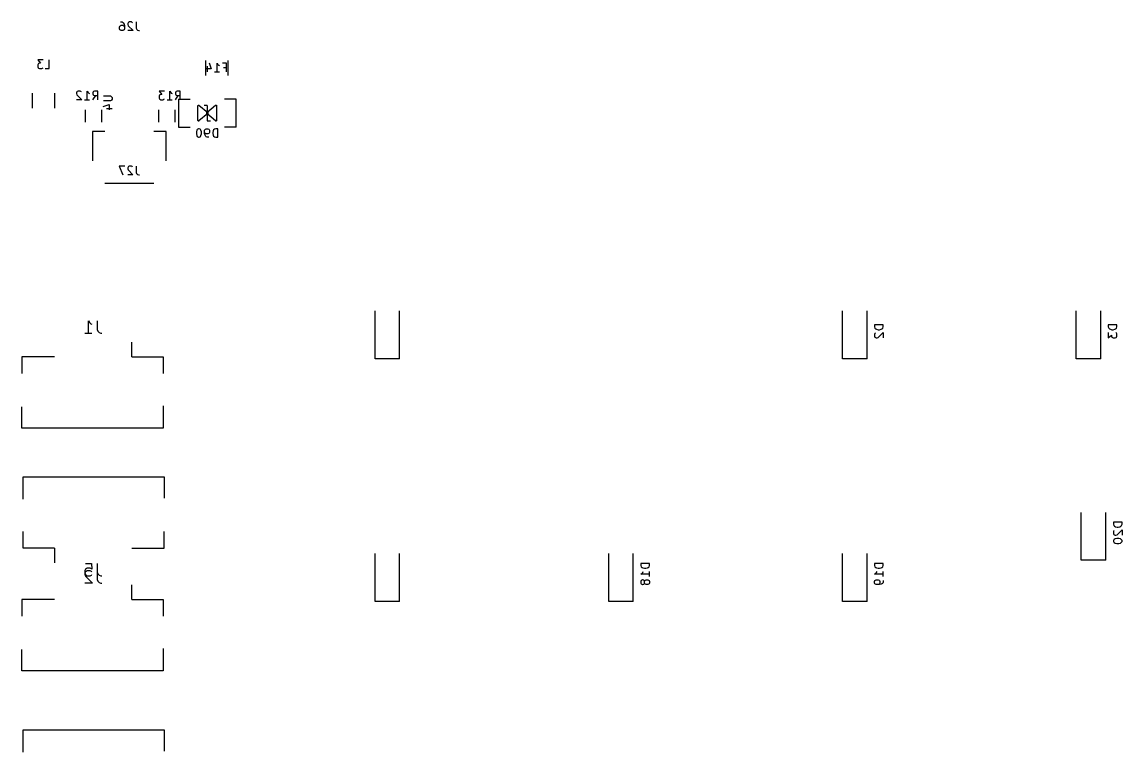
# Model space of a CAD drawing. Extents: x -21 to 350, y -103 to 34.
# Drawn here: x -21.3 to 68.4, y -34.3 to 25.2 of the extents above; entities that cross this region are included whole.
import ezdxf

# ---------------------------------------------------------------- set-up
doc = ezdxf.new("R2010")
doc.units = 0
doc.layers.add('BLACK', color=7, linetype='CONTINUOUS')

msp = doc.modelspace()

# ---------------------------------------------------------------- linework, layer by layer
at = {"layer": 'BLACK', "linetype": 'CONTINUOUS'}
for p, q in [((-13.2563, 25.2083), (-13.123, 25.2083)), ((-13.123, 25.2083), (-13.0563, 25.175)), ((-13.0563, 25.175), (-13.023, 25.1417)), ((-13.023, 25.1417), (-12.9563, 25.0417)), ((-12.623, 25.1417), (-12.6563, 25.075)), ((-12.5897, 25.175), (-12.623, 25.1417)), ((-12.523, 25.2083), (-12.5897, 25.175)), ((-12.3563, 25.2083), (-12.523, 25.2083)), ((-12.2897, 25.175), (-12.3563, 25.2083)), ((-12.2563, 25.1417), (-12.2897, 25.175)), ((-11.9563, 25.2083), (-11.9563, 24.7083)), ((-13.323, 24.8083), (-13.2897, 24.875)), ((-13.323, 24.6417), (-13.323, 24.8083)), ((-13.2897, 24.575), (-13.323, 24.6417)), ((-13.2897, 24.875), (-13.2563, 24.9083)), ((-13.2563, 24.5417), (-13.2897, 24.575)), ((-13.2563, 24.9083), (-13.1897, 24.9417)), ((-13.1897, 24.5083), (-13.2563, 24.5417)), ((-13.1897, 24.9417), (-13.0563, 24.9417)), ((-13.0563, 24.5083), (-13.1897, 24.5083)), ((-13.0563, 24.9417), (-12.9897, 24.9083)), ((-12.9897, 24.5417), (-13.0563, 24.5083)), ((-12.9897, 24.9083), (-12.9563, 24.875)), ((-12.9563, 24.575), (-12.9897, 24.5417)), ((-12.9563, 25.0417), (-12.923, 24.9083)), ((-12.9563, 24.875), (-12.923, 24.8083)), ((-12.923, 24.6417), (-12.9563, 24.575)), ((-12.923, 24.9083), (-12.923, 24.6417)), ((-12.6563, 25.075), (-12.6563, 25.0083)), ((-12.6563, 25.0083), (-12.623, 24.9083)), ((-12.223, 24.5083), (-12.6563, 24.5083)), ((-12.623, 24.9083), (-12.223, 24.5083)), ((-11.9563, 24.7083), (-11.923, 24.6083)), ((-11.923, 24.6083), (-11.8563, 24.5417)), ((-11.8563, 24.5417), (-11.7563, 24.5083)), ((-11.7563, 24.5083), (-11.6897, 24.5083)), ((-19.558, 22.1133), (-19.9913, 22.1133)), ((-19.9913, 22.1133), (-19.758, 21.8467)), ((-19.958, 21.78), (-19.9913, 21.7133)), ((-19.9913, 21.7133), (-19.9913, 21.5467)), ((-19.9913, 21.5467), (-19.958, 21.48)), ((-19.9247, 21.8133), (-19.958, 21.78)), ((-19.858, 21.8467), (-19.9247, 21.8133)), ((-19.758, 21.8467), (-19.858, 21.8467)), ((-19.058, 21.4133), (-19.058, 22.1133)), ((-6.321, 22.0631), (-6.321, 20.8589)), ((-6.17767, 21.611), (-6.17767, 21.1443)), ((-6.011, 21.8777), (-5.84433, 21.3777)), ((-5.37767, 21.1443), (-5.37767, 21.8443)), ((-5.37767, 21.8443), (-5.311, 21.7443)), ((-5.311, 21.7443), (-5.24433, 21.6777)), ((-5.24433, 21.6777), (-5.17767, 21.6443)), ((-4.611, 21.8443), (-4.94433, 21.8443)), ((-4.611, 21.1443), (-4.611, 21.8443)), ((-4.501, 22.0631), (-4.501, 20.8589)), ((-19.958, 21.48), (-19.9247, 21.4467)), ((-19.9247, 21.4467), (-19.858, 21.4133)), ((-19.858, 21.4133), (-19.658, 21.4133)), ((-19.658, 21.4133), (-19.5913, 21.4467)), ((-19.5913, 21.4467), (-19.558, 21.48)), ((-19.3913, 21.4133), (-19.058, 21.4133)), ((-5.84433, 21.3777), (-6.27767, 21.3777)), ((-5.57767, 21.1443), (-5.17767, 21.1443)), ((-4.84433, 21.511), (-4.611, 21.511)), ((-20.418, 18.1919), (-20.418, 19.3961)), ((-18.598, 18.1919), (-18.598, 19.3961)), ((-16.802, 19.5067), (-16.8353, 19.44)), ((-16.8353, 19.44), (-16.8353, 19.3733)), ((-16.8353, 19.3733), (-16.802, 19.2733)), ((-16.402, 18.8733), (-16.8353, 18.8733)), ((-16.7687, 19.54), (-16.802, 19.5067)), ((-16.802, 19.2733), (-16.402, 18.8733)), ((-16.702, 19.5733), (-16.7687, 19.54)), ((-16.5353, 19.5733), (-16.702, 19.5733)), ((-16.4687, 19.54), (-16.5353, 19.5733)), ((-16.4353, 19.5067), (-16.4687, 19.54)), ((-16.1687, 18.8733), (-15.7687, 18.8733)), ((-15.9687, 18.8733), (-15.9687, 19.5733)), ((-15.9687, 19.5733), (-15.902, 19.4733)), ((-15.902, 19.4733), (-15.8353, 19.4067)), ((-15.8353, 19.4067), (-15.7687, 19.3733)), ((-15.4687, 19.5067), (-15.502, 19.44)), ((-15.502, 19.44), (-15.502, 19.34)), ((-15.502, 19.34), (-15.4687, 19.2733)), ((-15.502, 18.8733), (-15.2687, 19.2067)), ((-15.4353, 19.54), (-15.4687, 19.5067)), ((-15.4687, 19.2733), (-15.4353, 19.24)), ((-15.3687, 19.5733), (-15.4353, 19.54)), ((-15.4353, 19.24), (-15.3687, 19.2067)), ((-15.102, 19.5733), (-15.3687, 19.5733)), ((-15.3687, 19.2067), (-15.102, 19.2067)), ((-15.102, 18.8733), (-15.102, 19.5733)), ((-14.6335, 19.1749), (-14.0669, 19.1749)), ((-14.0669, 19.1749), (-14.0002, 19.1416)), ((-14.0002, 19.1416), (-13.9669, 19.1083)), ((-13.9669, 18.8416), (-14.0002, 18.8083)), ((-13.9669, 19.1083), (-13.9335, 19.0416)), ((-13.9335, 18.9083), (-13.9669, 18.8416)), ((-13.9335, 19.0416), (-13.9335, 18.9083)), ((-9.671, 19.5733), (-10.1043, 19.5733)), ((-10.1043, 19.5733), (-9.871, 19.3067)), ((-10.071, 19.24), (-10.1043, 19.1733)), ((-10.1043, 19.1733), (-10.1043, 19.0067)), ((-10.1043, 19.0067), (-10.071, 18.94)), ((-10.0377, 19.2733), (-10.071, 19.24)), ((-10.071, 18.94), (-10.0377, 18.9067)), ((-9.971, 19.3067), (-10.0377, 19.2733)), ((-10.0377, 18.9067), (-9.971, 18.8733)), ((-9.871, 19.3067), (-9.971, 19.3067)), ((-9.971, 18.8733), (-9.771, 18.8733)), ((-9.771, 18.8733), (-9.70433, 18.9067)), ((-9.70433, 18.9067), (-9.671, 18.94)), ((-9.43767, 18.8733), (-9.03767, 18.8733)), ((-9.23767, 18.8733), (-9.23767, 19.5733)), ((-9.23767, 19.5733), (-9.171, 19.4733)), ((-9.171, 19.4733), (-9.10433, 19.4067)), ((-9.10433, 19.4067), (-9.03767, 19.3733)), ((-8.73767, 19.5067), (-8.771, 19.44)), ((-8.771, 19.44), (-8.771, 19.34)), ((-8.771, 19.34), (-8.73767, 19.2733)), ((-8.771, 18.8733), (-8.53767, 19.2067)), ((-8.70433, 19.54), (-8.73767, 19.5067)), ((-8.73767, 19.2733), (-8.70433, 19.24)), ((-8.63767, 19.5733), (-8.70433, 19.54)), ((-8.70433, 19.24), (-8.63767, 19.2067)), ((-8.371, 19.5733), (-8.63767, 19.5733)), ((-8.63767, 19.2067), (-8.371, 19.2067)), ((-8.523, 18.928), (-7.573, 18.928)), ((-8.523, 18.928), (-8.523, 16.628)), ((-8.371, 18.8733), (-8.371, 19.5733)), ((-3.823, 18.928), (-4.773, 18.928)), ((-3.823, 16.628), (-3.823, 18.928)), ((-16.124, 18.039), (-16.124, 17.039)), ((-14.764, 17.039), (-14.764, 18.039)), ((-14.6669, 18.3083), (-14.1669, 18.4749)), ((-14.0669, 18.7749), (-14.6335, 18.7749)), ((-14.4002, 18.1416), (-13.9335, 18.1416)), ((-14.1669, 18.4749), (-14.1669, 18.0416)), ((-14.0002, 18.8083), (-14.0669, 18.7749)), ((-10.155, 18.039), (-10.155, 17.039)), ((-8.795, 17.039), (-8.795, 18.039)), ((-6.934, 18.378), (-6.92742, 18.3939)), ((-6.934, 17.178), (-6.934, 18.378)), ((-6.92742, 18.3939), (-6.92221, 18.4102)), ((-6.92221, 18.4102), (-6.92021, 18.4113)), ((-6.92021, 18.4113), (-6.91935, 18.4134)), ((-6.91935, 18.4134), (-6.90348, 18.4199)), ((-6.90348, 18.4199), (-6.88822, 18.4278)), ((-6.88822, 18.4278), (-6.88608, 18.4271)), ((-6.88608, 18.4271), (-6.884, 18.428)), ((-6.884, 18.428), (-6.86812, 18.4214)), ((-6.86812, 18.4214), (-6.85175, 18.4162)), ((-6.85175, 18.4162), (-6.14075, 17.8162)), ((-6.173, 18.413), (-6.427, 18.413)), ((-6.20525, 17.8162), (-5.49425, 18.4162)), ((-6.173, 18.413), (-6.173, 17.143)), ((-5.49425, 18.4162), (-5.47788, 18.4214)), ((-5.47788, 18.4214), (-5.462, 18.428)), ((-5.462, 18.428), (-5.45992, 18.4271)), ((-5.45992, 18.4271), (-5.45778, 18.4278)), ((-5.45778, 18.4278), (-5.44252, 18.4199)), ((-5.44252, 18.4199), (-5.42664, 18.4134)), ((-5.42664, 18.4134), (-5.42578, 18.4113)), ((-5.42578, 18.4113), (-5.42379, 18.4102)), ((-5.42379, 18.4102), (-5.41858, 18.3939)), ((-5.41858, 18.3939), (-5.412, 18.378)), ((-5.412, 18.378), (-5.412, 17.178)), ((-6.92742, 17.1621), (-6.934, 17.178)), ((-6.92221, 17.1458), (-6.92742, 17.1621)), ((-6.92021, 17.1447), (-6.92221, 17.1458)), ((-6.91935, 17.1426), (-6.92021, 17.1447)), ((-6.90348, 17.1361), (-6.91935, 17.1426)), ((-6.88822, 17.1282), (-6.90348, 17.1361)), ((-6.88608, 17.1289), (-6.88822, 17.1282)), ((-6.884, 17.128), (-6.88608, 17.1289)), ((-6.86812, 17.1346), (-6.884, 17.128)), ((-6.85175, 17.1398), (-6.86812, 17.1346)), ((-6.14075, 17.7398), (-6.85175, 17.1398)), ((-6.22282, 17.7822), (-6.21583, 17.7957)), ((-6.22148, 17.778), (-6.22282, 17.7822)), ((-6.22282, 17.7738), (-6.22148, 17.778)), ((-6.21583, 17.7603), (-6.22282, 17.7738)), ((-6.21583, 17.7957), (-6.21121, 17.8102)), ((-6.21121, 17.7458), (-6.21583, 17.7603)), ((-6.21121, 17.8102), (-6.20728, 17.8123)), ((-6.20728, 17.7437), (-6.21121, 17.7458)), ((-6.20728, 17.8123), (-6.20525, 17.8162)), ((-6.20525, 17.7398), (-6.20728, 17.7437)), ((-5.49425, 17.1398), (-6.20525, 17.7398)), ((-6.173, 17.143), (-5.919, 17.143)), ((-6.14075, 17.8162), (-6.13872, 17.8123)), ((-6.13872, 17.7437), (-6.14075, 17.7398)), ((-6.13872, 17.8123), (-6.13479, 17.8102)), ((-6.13479, 17.7458), (-6.13872, 17.7437)), ((-6.13479, 17.8102), (-6.13017, 17.7957)), ((-6.13017, 17.7603), (-6.13479, 17.7458)), ((-6.13017, 17.7957), (-6.12318, 17.7822)), ((-6.12318, 17.7738), (-6.13017, 17.7603)), ((-6.12318, 17.7822), (-6.12452, 17.778)), ((-6.12452, 17.778), (-6.12318, 17.7738)), ((-5.47788, 17.1346), (-5.49425, 17.1398)), ((-5.462, 17.128), (-5.47788, 17.1346)), ((-5.45992, 17.1289), (-5.462, 17.128)), ((-5.45778, 17.1282), (-5.45992, 17.1289)), ((-5.44252, 17.1361), (-5.45778, 17.1282)), ((-5.42664, 17.1426), (-5.44252, 17.1361)), ((-5.42578, 17.1447), (-5.42664, 17.1426)), ((-5.42379, 17.1458), (-5.42578, 17.1447)), ((-5.41858, 17.1621), (-5.42379, 17.1458)), ((-5.412, 17.178), (-5.41858, 17.1621)), ((-14.525, 16.275), (-15.525, 16.275)), ((-15.525, 16.275), (-15.525, 13.875)), ((-9.525, 16.275), (-10.525, 16.275)), ((-9.525, 13.875), (-9.525, 16.275)), ((-8.523, 16.628), (-7.573, 16.628)), ((-7.023, 16.377), (-7.05633, 16.2437)), ((-7.05633, 16.2437), (-7.05633, 16.077)), ((-6.98967, 16.4437), (-7.023, 16.377)), ((-6.95633, 16.477), (-6.98967, 16.4437)), ((-6.88967, 16.5103), (-6.95633, 16.477)), ((-6.823, 16.5103), (-6.88967, 16.5103)), ((-6.75633, 16.477), (-6.823, 16.5103)), ((-6.723, 16.4437), (-6.75633, 16.477)), ((-6.68967, 16.377), (-6.723, 16.4437)), ((-6.65633, 16.2437), (-6.68967, 16.377)), ((-6.65633, 16.077), (-6.65633, 16.2437)), ((-6.38967, 16.377), (-6.35633, 16.4437)), ((-6.38967, 16.1103), (-6.38967, 16.377)), ((-6.35633, 16.1437), (-6.38967, 16.2103)), ((-6.35633, 16.4437), (-6.323, 16.477)), ((-6.323, 16.1103), (-6.35633, 16.1437)), ((-6.323, 16.477), (-6.25633, 16.5103)), ((-6.25633, 16.5103), (-6.123, 16.5103)), ((-6.123, 16.5103), (-6.05633, 16.477)), ((-6.05633, 16.477), (-6.023, 16.4437)), ((-6.023, 16.1437), (-6.05633, 16.1103)), ((-6.023, 16.4437), (-5.98967, 16.377)), ((-5.98967, 16.2103), (-6.023, 16.1437)), ((-5.98967, 16.377), (-5.98967, 16.2103)), ((-5.68967, 16.3437), (-5.723, 16.2103)), ((-5.723, 16.2103), (-5.723, 16.1103)), ((-5.65633, 16.4103), (-5.68967, 16.3437)), ((-5.58967, 16.477), (-5.65633, 16.4103)), ((-5.48967, 16.5103), (-5.58967, 16.477)), ((-5.323, 16.5103), (-5.48967, 16.5103)), ((-5.323, 15.8103), (-5.323, 16.5103)), ((-3.823, 16.628), (-4.773, 16.628)), ((-7.05633, 16.077), (-7.023, 15.9437)), ((-7.023, 15.9437), (-6.98967, 15.877)), ((-6.98967, 15.877), (-6.95633, 15.8437)), ((-6.95633, 15.8437), (-6.88967, 15.8103)), ((-6.88967, 15.8103), (-6.823, 15.8103)), ((-6.823, 15.8103), (-6.75633, 15.8437)), ((-6.75633, 15.8437), (-6.723, 15.877)), ((-6.723, 15.877), (-6.68967, 15.9437)), ((-6.68967, 15.9437), (-6.65633, 16.077)), ((-6.35633, 15.977), (-6.38967, 16.1103)), ((-6.28967, 15.877), (-6.35633, 15.977)), ((-6.25633, 16.077), (-6.323, 16.1103)), ((-6.25633, 15.8437), (-6.28967, 15.877)), ((-6.123, 16.077), (-6.25633, 16.077)), ((-6.18967, 15.8103), (-6.25633, 15.8437)), ((-6.05633, 15.8103), (-6.18967, 15.8103)), ((-6.05633, 16.1103), (-6.123, 16.077)), ((-5.723, 16.1103), (-5.68967, 15.977)), ((-5.68967, 15.977), (-5.65633, 15.9103)), ((-5.65633, 15.9103), (-5.58967, 15.8437)), ((-5.58967, 15.8437), (-5.48967, 15.8103)), ((-5.48967, 15.8103), (-5.323, 15.8103)), ((-12.8957, 13.4473), (-13.3623, 13.4473)), ((-13.3623, 13.4473), (-13.0623, 12.7473)), ((-12.629, 13.3807), (-12.6623, 13.314)), ((-12.6623, 13.314), (-12.6623, 13.2473)), ((-12.6623, 13.2473), (-12.629, 13.1473)), ((-12.229, 12.7473), (-12.6623, 12.7473)), ((-12.5957, 13.414), (-12.629, 13.3807)), ((-12.629, 13.1473), (-12.229, 12.7473)), ((-12.529, 13.4473), (-12.5957, 13.414)), ((-12.3623, 13.4473), (-12.529, 13.4473)), ((-12.2957, 13.414), (-12.3623, 13.4473)), ((-12.2623, 13.3807), (-12.2957, 13.414)), ((-11.9623, 13.4473), (-11.9623, 12.9473)), ((-11.9623, 12.9473), (-11.929, 12.8473)), ((-11.929, 12.8473), (-11.8623, 12.7807)), ((-11.8623, 12.7807), (-11.7623, 12.7473)), ((-11.7623, 12.7473), (-11.6957, 12.7473)), ((-14.525, 12.075), (-10.525, 12.075)), ((7.5, -2.25), (7.5, 1.65)), ((9.5, -2.25), (9.5, 1.65)), ((45.6, -2.25), (45.6, 1.65)), ((47.6, -2.25), (47.6, 1.65)), ((64.65, -2.25), (64.65, 1.65)), ((66.65, -2.25), (66.65, 1.65)), ((-15.856, -0.15238), (-15.856, 0.847619)), ((-15.856, 0.847619), (-15.7607, 0.704761)), ((-15.7607, 0.704761), (-15.6655, 0.609523)), ((-15.6655, 0.609523), (-15.5702, 0.561904)), ((-15.1417, 0.847619), (-15.1417, 0.133333)), ((-15.1417, 0.133333), (-15.094, -0.009523)), ((48.9167, 0.516666), (48.2167, 0.516666)), ((48.2167, 0.516666), (48.2167, 0.35)), ((48.2167, 0.35), (48.25, 0.25)), ((48.25, 0.25), (48.3167, 0.183333)), ((48.3167, 0.183333), (48.3833, 0.15)), ((48.3833, 0.15), (48.5167, 0.116666)), ((48.5167, 0.116666), (48.6167, 0.116666)), ((48.6167, 0.116666), (48.75, 0.15)), ((48.75, 0.15), (48.8167, 0.183333)), ((48.8167, 0.183333), (48.8833, 0.249999)), ((48.8833, 0.249999), (48.9167, 0.35)), ((48.9167, 0.35), (48.9167, 0.516666)), ((67.9667, 0.516666), (67.2667, 0.516666)), ((67.2667, 0.516666), (67.2667, 0.35)), ((67.2667, 0.35), (67.3, 0.25)), ((67.3, 0.25), (67.3667, 0.183333)), ((67.3667, 0.183333), (67.4333, 0.15)), ((67.4333, 0.15), (67.5667, 0.116666)), ((67.5667, 0.116666), (67.6667, 0.116666)), ((67.6667, 0.116666), (67.8, 0.15)), ((67.8, 0.15), (67.8667, 0.183333)), ((67.8667, 0.183333), (67.9333, 0.249999)), ((67.9333, 0.249999), (67.9667, 0.35)), ((67.9667, 0.35), (67.9667, 0.516666)), ((-16.1417, -0.15238), (-15.5702, -0.15238)), ((-15.094, -0.009523), (-14.9988, -0.104761)), ((-14.9988, -0.104761), (-14.856, -0.15238)), ((-14.856, -0.15238), (-14.7607, -0.15238)), ((48.25, -0.183333), (48.2167, -0.249999)), ((48.2167, -0.249999), (48.2167, -0.416666)), ((48.2167, -0.416666), (48.25, -0.483333)), ((48.2833, -0.149999), (48.25, -0.183333)), ((48.25, -0.483333), (48.2833, -0.516666)), ((48.2833, -0.516666), (48.35, -0.55)), ((48.35, -0.55), (48.4167, -0.55)), ((48.4167, -0.55), (48.5167, -0.516666)), ((48.5167, -0.516666), (48.9167, -0.116666)), ((48.9167, -0.116666), (48.9167, -0.55)), ((67.2667, -0.116666), (67.2667, -0.55)), ((67.2667, -0.55), (67.5333, -0.316666)), ((67.5333, -0.316666), (67.5333, -0.416666)), ((67.5333, -0.416666), (67.5667, -0.483333)), ((67.5667, -0.483333), (67.6, -0.516666)), ((67.6, -0.516666), (67.6667, -0.55)), ((67.6667, -0.55), (67.8333, -0.55)), ((67.8333, -0.55), (67.9, -0.516666)), ((67.9333, -0.15), (67.9, -0.116666)), ((67.9, -0.516666), (67.9333, -0.483333)), ((67.9667, -0.216666), (67.9333, -0.15)), ((67.9333, -0.483333), (67.9667, -0.416666)), ((67.9667, -0.416666), (67.9667, -0.216666)), ((-12.315, -2.1), (-12.315, -0.9)), ((-18.635, -2.1), (-21.275, -2.1)), ((-21.275, -2.1), (-21.275, -3.44)), ((-12.315, -2.1), (-9.775, -2.1)), ((-9.775, -2.1), (-9.775, -3.44)), ((9.5, -2.25), (7.5, -2.25)), ((47.6, -2.25), (45.6, -2.25)), ((66.65, -2.25), (64.65, -2.25)), ((-21.275, -7.9), (-21.275, -6.16)), ((-9.775, -6.1), (-9.775, -7.9)), ((-9.775, -7.9), (-21.275, -7.9)), ((-21.175, -13.685), (-21.175, -11.885)), ((-21.175, -11.885), (-9.675, -11.885)), ((-9.675, -11.885), (-9.675, -13.625)), ((65.0665, -18.676), (65.0665, -14.776)), ((67.0665, -18.676), (67.0665, -14.776)), ((68.3832, -15.576), (67.6832, -15.576)), ((67.6832, -15.576), (67.6832, -15.7426)), ((67.6832, -15.7426), (67.7165, -15.8426)), ((67.7165, -15.8426), (67.7832, -15.9093)), ((67.7832, -15.9093), (67.8499, -15.9426)), ((67.8499, -15.9426), (67.9832, -15.976)), ((67.9832, -15.976), (68.0832, -15.976)), ((68.0832, -15.976), (68.2165, -15.9426)), ((68.2165, -15.9426), (68.2832, -15.9093)), ((68.2832, -15.9093), (68.3499, -15.8426)), ((68.3499, -15.8426), (68.3832, -15.7426)), ((68.3832, -15.7426), (68.3832, -15.576)), ((-21.175, -17.685), (-21.175, -16.345)), ((-9.675, -17.685), (-9.675, -16.345)), ((67.7165, -16.276), (67.6832, -16.3426)), ((67.6832, -16.3426), (67.6832, -16.5093)), ((67.6832, -16.5093), (67.7165, -16.576)), ((67.7165, -17.0093), (67.6832, -17.076)), ((67.7499, -16.2426), (67.7165, -16.276)), ((67.7165, -16.576), (67.7499, -16.6093)), ((67.7499, -16.976), (67.7165, -17.0093)), ((67.7499, -16.6093), (67.8165, -16.6426)), ((67.8165, -16.9426), (67.7499, -16.976)), ((67.8165, -16.6426), (67.8832, -16.6426)), ((67.9499, -16.9093), (67.8165, -16.9426)), ((67.8832, -16.6426), (67.9832, -16.6093)), ((68.1165, -16.9093), (67.9499, -16.9093)), ((67.9832, -16.6093), (68.3832, -16.2093)), ((68.2499, -16.9426), (68.1165, -16.9093)), ((68.3165, -16.976), (68.2499, -16.9426)), ((68.3499, -17.0093), (68.3165, -16.976)), ((68.3832, -17.076), (68.3499, -17.0093)), ((68.3832, -16.2093), (68.3832, -16.6426)), ((-18.635, -17.685), (-21.175, -17.685)), ((-18.635, -17.685), (-18.635, -18.885)), ((-12.315, -17.685), (-9.675, -17.685)), ((67.6832, -17.076), (67.6832, -17.1426)), ((67.6832, -17.1426), (67.7165, -17.2093)), ((67.7165, -17.2093), (67.7499, -17.2426)), ((67.7499, -17.2426), (67.8165, -17.276)), ((67.8165, -17.276), (67.9499, -17.3093)), ((67.9499, -17.3093), (68.1165, -17.3093)), ((68.1165, -17.3093), (68.2499, -17.276)), ((68.2499, -17.276), (68.3165, -17.2426)), ((68.3165, -17.2426), (68.3499, -17.2093)), ((68.3499, -17.2093), (68.3832, -17.1426)), ((68.3832, -17.1426), (68.3832, -17.076)), ((7.5, -22.035), (7.5, -18.135)), ((9.5, -22.035), (9.5, -18.135)), ((26.55, -22.035), (26.55, -18.135)), ((28.55, -22.035), (28.55, -18.135)), ((45.6, -22.035), (45.6, -18.135)), ((47.6, -22.035), (47.6, -18.135)), ((67.0665, -18.676), (65.0665, -18.676)), ((-16.094, -19.4136), (-16.1417, -19.5088)), ((-16.1417, -19.5088), (-16.1417, -19.7469)), ((-16.094, -19.6326), (-16.1417, -19.7279)), ((-16.094, -18.9374), (-15.6179, -18.9374)), ((-16.0464, -19.366), (-16.094, -19.4136)), ((-16.0464, -19.585), (-16.094, -19.6326)), ((-15.9512, -19.3183), (-16.0464, -19.366)), ((-15.9512, -19.5374), (-16.0464, -19.585)), ((-15.7131, -19.3183), (-15.9512, -19.3183)), ((-15.7131, -19.5374), (-15.9512, -19.5374)), ((-15.6179, -19.366), (-15.7131, -19.3183)), ((-15.6179, -19.585), (-15.7131, -19.5374)), ((-15.6179, -18.9374), (-15.5702, -19.4136)), ((-15.5702, -19.4136), (-15.6179, -19.366)), ((-15.5702, -19.6326), (-15.6179, -19.585)), ((-15.1417, -18.9374), (-15.1417, -19.6517)), ((-15.1417, -19.5374), (-15.1417, -20.2517)), ((-15.1417, -19.6517), (-15.094, -19.7945)), ((29.8667, -18.935), (29.1667, -18.935)), ((29.1667, -18.935), (29.1667, -19.1017)), ((29.1667, -19.1017), (29.2, -19.2017)), ((29.2, -19.2017), (29.2667, -19.2683)), ((29.2667, -19.2683), (29.3333, -19.3017)), ((29.2667, -19.735), (29.3333, -19.6683)), ((29.3333, -19.3017), (29.4667, -19.335)), ((29.3333, -19.6683), (29.3667, -19.6017)), ((29.4667, -19.335), (29.5667, -19.335)), ((29.5667, -19.335), (29.7, -19.3017)), ((29.7, -19.3017), (29.7667, -19.2683)), ((29.7667, -19.2683), (29.8333, -19.2017)), ((29.8333, -19.2017), (29.8667, -19.1017)), ((29.8667, -19.1017), (29.8667, -18.935)), ((29.8667, -20.0017), (29.8667, -19.6017)), ((48.9167, -18.935), (48.2167, -18.935)), ((48.2167, -18.935), (48.2167, -19.1017)), ((48.2167, -19.1017), (48.25, -19.2017)), ((48.25, -19.2017), (48.3167, -19.2683)), ((48.3167, -19.2683), (48.3833, -19.3017)), ((48.3167, -19.735), (48.3833, -19.6683)), ((48.3833, -19.3017), (48.5167, -19.335)), ((48.3833, -19.6683), (48.4167, -19.6017)), ((48.5167, -19.335), (48.6167, -19.335)), ((48.6167, -19.335), (48.75, -19.3017)), ((48.75, -19.3017), (48.8167, -19.2683)), ((48.8167, -19.2683), (48.8833, -19.2017)), ((48.8833, -19.2017), (48.9167, -19.1017)), ((48.9167, -19.1017), (48.9167, -18.935)), ((48.9167, -20.0017), (48.9167, -19.6017)), ((-16.1417, -19.7279), (-16.1417, -19.8231)), ((-16.1417, -19.7469), (-16.094, -19.8421)), ((-16.1417, -19.8231), (-16.094, -19.966)), ((-15.5226, -20.5374), (-16.1417, -20.5374)), ((-16.094, -19.8421), (-16.0464, -19.8898)), ((-16.094, -19.966), (-15.5226, -20.5374)), ((-16.0464, -19.8898), (-15.9512, -19.9374)), ((-15.9512, -19.9374), (-15.7131, -19.9374)), ((-15.7131, -19.9374), (-15.6179, -19.8898)), ((-15.6179, -19.8898), (-15.5702, -19.8421)), ((-15.1417, -20.2517), (-15.094, -20.3945)), ((-15.094, -19.7945), (-14.9988, -19.8898)), ((-15.094, -20.3945), (-14.9988, -20.4898)), ((-14.9988, -19.8898), (-14.856, -19.9374)), ((-14.9988, -20.4898), (-14.856, -20.5374)), ((-14.856, -19.9374), (-14.7607, -19.9374)), ((-14.856, -20.5374), (-14.7607, -20.5374)), ((29.1667, -19.8017), (29.2667, -19.735)), ((29.8667, -19.8017), (29.1667, -19.8017)), ((29.2, -20.335), (29.1667, -20.4017)), ((29.1667, -20.4017), (29.1667, -20.535)), ((29.1667, -20.535), (29.2, -20.6017)), ((29.2333, -20.3017), (29.2, -20.335)), ((29.2, -20.6017), (29.2333, -20.635)), ((29.3, -20.2683), (29.2333, -20.3017)), ((29.3333, -20.2683), (29.3, -20.2683)), ((29.4, -20.3017), (29.3333, -20.2683)), ((29.4333, -20.335), (29.4, -20.3017)), ((29.4, -20.635), (29.4333, -20.6017)), ((29.4667, -20.4017), (29.4333, -20.335)), ((29.4333, -20.6017), (29.4667, -20.535)), ((29.4667, -20.4017), (29.5, -20.335)), ((29.4667, -20.535), (29.4667, -20.4017)), ((29.5, -20.6017), (29.4667, -20.535)), ((29.5, -20.335), (29.5333, -20.3017)), ((29.5333, -20.635), (29.5, -20.6017)), ((29.5333, -20.3017), (29.6, -20.2683)), ((29.6, -20.2683), (29.7333, -20.2683)), ((29.7333, -20.2683), (29.8, -20.3017)), ((29.8, -20.3017), (29.8333, -20.335)), ((29.8333, -20.6017), (29.8, -20.635)), ((29.8333, -20.335), (29.8667, -20.4017)), ((29.8667, -20.535), (29.8333, -20.6017)), ((29.8667, -20.4017), (29.8667, -20.535)), ((48.2167, -19.8017), (48.3167, -19.735)), ((48.9167, -19.8017), (48.2167, -19.8017)), ((48.2167, -20.4017), (48.25, -20.335)), ((48.2167, -20.535), (48.2167, -20.4017)), ((48.25, -20.6017), (48.2167, -20.535)), ((48.25, -20.335), (48.2833, -20.3017)), ((48.2833, -20.635), (48.25, -20.6017)), ((48.2833, -20.3017), (48.35, -20.2683)), ((48.35, -20.2683), (48.5167, -20.2683)), ((48.5167, -20.2683), (48.5833, -20.3017)), ((48.5833, -20.3017), (48.6167, -20.335)), ((48.6167, -20.6017), (48.5833, -20.635)), ((48.6167, -20.335), (48.65, -20.4017)), ((48.65, -20.535), (48.6167, -20.6017)), ((48.65, -20.4017), (48.65, -20.535)), ((48.85, -20.5683), (48.75, -20.635)), ((48.8833, -20.535), (48.85, -20.5683)), ((48.9167, -20.4683), (48.8833, -20.535)), ((48.9167, -20.335), (48.9167, -20.4683)), ((-12.315, -21.885), (-12.315, -20.685)), ((29.2333, -20.635), (29.3, -20.6683)), ((29.3, -20.6683), (29.3333, -20.6683)), ((29.3333, -20.6683), (29.4, -20.635)), ((29.6, -20.6683), (29.5333, -20.635)), ((29.7333, -20.6683), (29.6, -20.6683)), ((29.8, -20.635), (29.7333, -20.6683)), ((48.35, -20.6683), (48.2833, -20.635)), ((48.6167, -20.6683), (48.35, -20.6683)), ((48.5833, -20.635), (48.5167, -20.6683)), ((48.75, -20.635), (48.6167, -20.6683)), ((-21.275, -21.885), (-21.275, -23.225)), ((-18.635, -21.885), (-21.275, -21.885)), ((-12.315, -21.885), (-9.775, -21.885)), ((-9.775, -21.885), (-9.775, -23.225)), ((9.5, -22.035), (7.5, -22.035)), ((28.55, -22.035), (26.55, -22.035)), ((47.6, -22.035), (45.6, -22.035)), ((-21.275, -27.685), (-21.275, -25.945)), ((-9.775, -25.885), (-9.775, -27.685)), ((-9.775, -27.685), (-21.275, -27.685)), ((-21.175, -32.5133), (-9.675, -32.5133)), ((-21.175, -34.3133), (-21.175, -32.5133)), ((-9.675, -32.5133), (-9.675, -34.2533))]:
    msp.add_line(p, q, dxfattribs=at)

doc.saveas('drawing.dxf')
